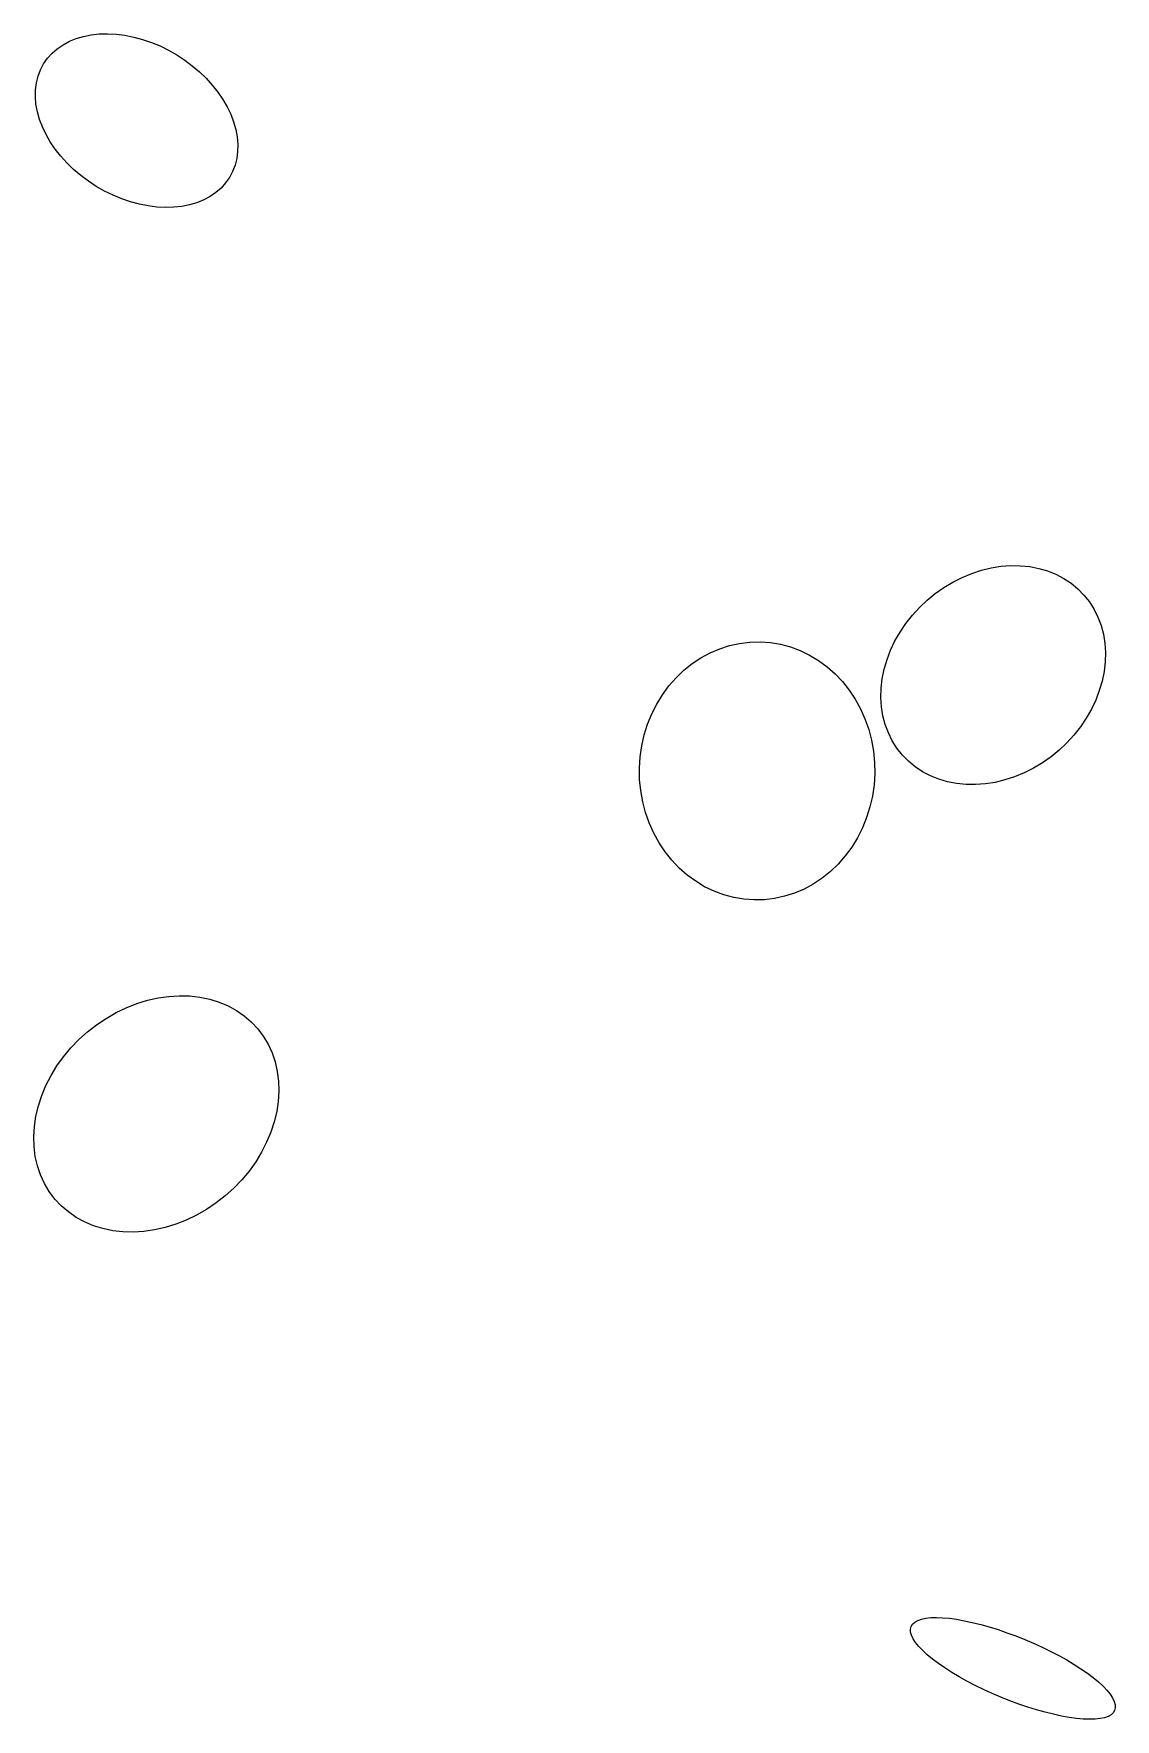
# Model space of a CAD drawing. Header units: metres. Extents: x -12209 to 21927, y -292849 to -276462.
# Drawn here: x 4178 to 7600, y -289712 to -284379 of the extents above; entities that cross this region are included whole.
import ezdxf

# ---------------------------------------------------------------- set-up
doc = ezdxf.new("R2010")
doc.units = ezdxf.units.M

msp = doc.modelspace()

# ---------------------------------------------------------------- linework, layer by layer
at = {"layer": 'LAYER'}
for p, q in [((4252.46, -284426.3), (4270.77, -284413.71)), ((4252.46, -284426.3), (4270.77, -284413.71)), ((4270.77, -284413.71), (4290.84, -284402.94)), ((4270.77, -284413.71), (4290.84, -284402.94)), ((4290.84, -284402.94), (4312.53, -284394.09)), ((4290.84, -284402.94), (4312.53, -284394.09)), ((4312.53, -284394.09), (4335.68, -284387.21)), ((4312.53, -284394.09), (4335.68, -284387.21)), ((4335.68, -284387.21), (4360.1, -284382.37)), ((4335.68, -284387.21), (4360.1, -284382.37)), ((4360.1, -284382.37), (4385.62, -284379.59)), ((4360.1, -284382.37), (4385.62, -284379.59)), ((4385.62, -284379.59), (4412.03, -284378.9)), ((4385.62, -284379.59), (4412.03, -284378.9)), ((4412.03, -284378.9), (4439.14, -284380.3)), ((4412.03, -284378.9), (4439.14, -284380.3)), ((4439.14, -284380.3), (4466.73, -284383.78)), ((4439.14, -284380.3), (4466.73, -284383.78)), ((4466.73, -284383.78), (4494.61, -284389.32)), ((4466.73, -284383.78), (4494.61, -284389.32)), ((4494.61, -284389.32), (4522.55, -284396.87)), ((4494.61, -284389.32), (4522.55, -284396.87)), ((4522.55, -284396.87), (4550.35, -284406.38)), ((4522.55, -284396.87), (4550.35, -284406.38)), ((4550.35, -284406.38), (4577.8, -284417.77)), ((4550.35, -284406.38), (4577.8, -284417.77)), ((4577.8, -284417.77), (4604.67, -284430.96)), ((4577.8, -284417.77), (4604.67, -284430.96)), ((4209.5, -284474.01), (4221.71, -284456.57)), ((4209.5, -284474.01), (4221.71, -284456.57)), ((4221.71, -284456.57), (4236.07, -284440.62)), ((4221.71, -284456.57), (4236.07, -284440.62)), ((4236.07, -284440.62), (4252.46, -284426.3)), ((4236.07, -284440.62), (4252.46, -284426.3)), ((4604.67, -284430.96), (4630.78, -284445.85)), ((4604.67, -284430.96), (4630.78, -284445.85)), ((4630.78, -284445.85), (4655.92, -284462.32)), ((4630.78, -284445.85), (4655.92, -284462.32)), ((4655.92, -284462.32), (4679.9, -284480.24)), ((4655.92, -284462.32), (4679.9, -284480.24)), ((4186.57, -284533.99), (4191.86, -284512.87)), ((4186.57, -284533.99), (4191.86, -284512.87)), ((4191.86, -284512.87), (4199.52, -284492.83)), ((4191.86, -284512.87), (4199.52, -284492.83)), ((4199.52, -284492.83), (4209.5, -284474.01)), ((4199.52, -284492.83), (4209.5, -284474.01)), ((4209.5, -284474.01), (4209.5, -284474.01)), ((4209.5, -284474.01), (4209.5, -284474.01)), ((4679.9, -284480.24), (4702.53, -284499.49)), ((4679.9, -284480.24), (4702.53, -284499.49)), ((4702.53, -284499.49), (4723.66, -284519.92)), ((4702.53, -284499.49), (4723.66, -284519.92)), ((4723.66, -284519.92), (4743.1, -284541.36)), ((4723.66, -284519.92), (4743.1, -284541.36)), ((4183.25, -284578.79), (4183.69, -284556.02)), ((4183.25, -284578.79), (4183.69, -284556.02)), ((4185.24, -284602.13), (4183.25, -284578.79)), ((4185.24, -284602.13), (4183.25, -284578.79)), ((4183.69, -284556.02), (4186.57, -284533.99)), ((4183.69, -284556.02), (4186.57, -284533.99)), ((4743.1, -284541.36), (4760.72, -284563.66)), ((4743.1, -284541.36), (4760.72, -284563.66)), ((4760.72, -284563.66), (4776.39, -284586.65)), ((4760.72, -284563.66), (4776.39, -284586.65)), ((4189.65, -284625.87), (4185.24, -284602.13)), ((4189.65, -284625.87), (4185.24, -284602.13)), ((4196.46, -284649.82), (4189.65, -284625.87)), ((4196.46, -284649.82), (4189.65, -284625.87)), ((4776.39, -284586.65), (4789.97, -284610.15)), ((4776.39, -284586.65), (4789.97, -284610.15)), ((4789.97, -284610.15), (4801.38, -284633.98)), ((4789.97, -284610.15), (4801.38, -284633.98)), ((4205.6, -284673.81), (4196.46, -284649.82)), ((4205.6, -284673.81), (4196.46, -284649.82)), ((4217, -284697.64), (4205.6, -284673.81)), ((4217, -284697.64), (4205.6, -284673.81)), ((4801.38, -284633.98), (4810.52, -284657.96)), ((4801.38, -284633.98), (4810.52, -284657.96)), ((4810.52, -284657.96), (4817.32, -284681.91)), ((4810.52, -284657.96), (4817.32, -284681.91)), ((4817.32, -284681.91), (4821.74, -284705.65)), ((4817.32, -284681.91), (4821.74, -284705.65)), ((4230.59, -284721.14), (4217, -284697.64)), ((4230.59, -284721.14), (4217, -284697.64)), ((4246.26, -284744.12), (4230.59, -284721.14)), ((4246.26, -284744.12), (4230.59, -284721.14)), ((4821.74, -284705.65), (4823.73, -284728.99)), ((4821.74, -284705.65), (4823.73, -284728.99)), ((4823.73, -284728.99), (4823.29, -284751.77)), ((4823.73, -284728.99), (4823.29, -284751.77)), ((4263.88, -284766.42), (4246.26, -284744.12)), ((4263.88, -284766.42), (4246.26, -284744.12)), ((4283.32, -284787.87), (4263.88, -284766.42)), ((4283.32, -284787.87), (4263.88, -284766.42)), ((4304.44, -284808.29), (4283.32, -284787.87)), ((4304.44, -284808.29), (4283.32, -284787.87)), ((4820.41, -284773.8), (4815.12, -284794.91)), ((4820.41, -284773.8), (4815.12, -284794.91)), ((4823.29, -284751.77), (4820.41, -284773.8)), ((4823.29, -284751.77), (4820.41, -284773.8)), ((4327.08, -284827.54), (4304.44, -284808.29)), ((4327.08, -284827.54), (4304.44, -284808.29)), ((4351.06, -284845.47), (4327.08, -284827.54)), ((4351.06, -284845.47), (4327.08, -284827.54)), ((4376.2, -284861.94), (4351.06, -284845.47)), ((4376.2, -284861.94), (4351.06, -284845.47)), ((4797.48, -284833.77), (4785.27, -284851.22)), ((4797.48, -284833.77), (4785.27, -284851.22)), ((4807.46, -284814.95), (4797.48, -284833.77)), ((4807.46, -284814.95), (4797.48, -284833.77)), ((4815.12, -284794.91), (4807.46, -284814.95)), ((4815.12, -284794.91), (4807.46, -284814.95)), ((4402.3, -284876.82), (4376.2, -284861.94)), ((4402.3, -284876.82), (4376.2, -284861.94)), ((4429.18, -284890.01), (4402.3, -284876.82)), ((4429.18, -284890.01), (4402.3, -284876.82)), ((4456.63, -284901.4), (4429.18, -284890.01)), ((4456.63, -284901.4), (4429.18, -284890.01)), ((4736.21, -284894.08), (4716.14, -284904.84)), ((4736.21, -284894.08), (4716.14, -284904.84)), ((4754.52, -284881.49), (4736.21, -284894.08)), ((4754.52, -284881.49), (4736.21, -284894.08)), ((4770.91, -284867.16), (4754.52, -284881.49)), ((4770.91, -284867.16), (4754.52, -284881.49)), ((4785.27, -284851.22), (4770.91, -284867.16)), ((4785.27, -284851.22), (4770.91, -284867.16)), ((4484.43, -284910.91), (4456.63, -284901.4)), ((4484.43, -284910.91), (4456.63, -284901.4)), ((4512.37, -284918.46), (4484.43, -284910.91)), ((4512.37, -284918.46), (4484.43, -284910.91)), ((4540.25, -284924), (4512.37, -284918.46)), ((4540.25, -284924), (4512.37, -284918.46)), ((4567.84, -284927.49), (4540.25, -284924)), ((4567.84, -284927.49), (4540.25, -284924)), ((4594.95, -284928.89), (4567.84, -284927.49)), ((4594.95, -284928.89), (4567.84, -284927.49)), ((4621.36, -284928.19), (4594.95, -284928.89)), ((4621.36, -284928.19), (4594.95, -284928.89)), ((4646.88, -284925.42), (4621.36, -284928.19)), ((4646.88, -284925.42), (4621.36, -284928.19)), ((4671.3, -284920.57), (4646.88, -284925.42)), ((4671.3, -284920.57), (4646.88, -284925.42)), ((4694.45, -284913.69), (4671.3, -284920.57)), ((4694.45, -284913.69), (4671.3, -284920.57)), ((4716.14, -284904.84), (4694.45, -284913.69)), ((4716.14, -284904.84), (4694.45, -284913.69)), ((7176.31, -286076.45), (7207.24, -286068.94)), ((7176.31, -286076.45), (7207.24, -286068.94)), ((7207.24, -286068.94), (7238.21, -286064.02)), ((7207.24, -286068.94), (7238.21, -286064.02)), ((7238.21, -286064.02), (7268.99, -286061.72)), ((7238.21, -286064.02), (7268.99, -286061.72)), ((7268.99, -286061.72), (7299.36, -286062.05)), ((7268.99, -286061.72), (7299.36, -286062.05)), ((7299.36, -286062.05), (7329.07, -286065.02)), ((7299.36, -286062.05), (7329.07, -286065.02)), ((7329.07, -286065.02), (7357.9, -286070.6)), ((7329.07, -286065.02), (7357.9, -286070.6)), ((7357.9, -286070.6), (7385.63, -286078.75)), ((7357.9, -286070.6), (7385.63, -286078.75)), ((7057.75, -286130.87), (7086.16, -286113.8)), ((7057.75, -286130.87), (7086.16, -286113.8)), ((7086.16, -286113.8), (7115.54, -286098.96)), ((7086.16, -286113.8), (7115.54, -286098.96)), ((7115.54, -286098.96), (7145.67, -286086.48)), ((7115.54, -286098.96), (7145.67, -286086.48)), ((7145.67, -286086.48), (7176.31, -286076.45)), ((7145.67, -286086.48), (7176.31, -286076.45)), ((7385.63, -286078.75), (7412.05, -286089.41)), ((7385.63, -286078.75), (7412.05, -286089.41)), ((7412.05, -286089.41), (7436.96, -286102.5)), ((7412.05, -286089.41), (7436.96, -286102.5)), ((7436.96, -286102.5), (7460.17, -286117.91)), ((7436.96, -286102.5), (7460.17, -286117.91)), ((7460.17, -286117.91), (7481.5, -286135.54)), ((7460.17, -286117.91), (7481.5, -286135.54)), ((6980.45, -286194.17), (7004.69, -286171.21)), ((6980.45, -286194.17), (7004.69, -286171.21)), ((7004.69, -286171.21), (7030.53, -286150.06)), ((7004.69, -286171.21), (7030.53, -286150.06)), ((7030.53, -286150.06), (7057.75, -286130.87)), ((7030.53, -286150.06), (7057.75, -286130.87)), ((7481.5, -286135.54), (7500.79, -286155.23)), ((7481.5, -286135.54), (7500.79, -286155.23)), ((7500.79, -286155.23), (7517.9, -286176.86)), ((7500.79, -286155.23), (7517.9, -286176.86)), ((7517.9, -286176.86), (7532.69, -286200.25)), ((7517.9, -286176.86), (7532.69, -286200.25)), ((6937.45, -286244.78), (6957.98, -286218.75)), ((6937.45, -286244.78), (6957.98, -286218.75)), ((6957.98, -286218.75), (6980.45, -286194.17)), ((6957.98, -286218.75), (6980.45, -286194.17)), ((7532.69, -286200.25), (7545.05, -286225.21)), ((7532.69, -286200.25), (7545.05, -286225.21)), ((7545.05, -286225.21), (7554.88, -286251.58)), ((7545.05, -286225.21), (7554.88, -286251.58)), ((6902.84, -286300.36), (6919.03, -286272.05)), ((6902.84, -286300.36), (6919.03, -286272.05)), ((6919.03, -286272.05), (6937.45, -286244.78)), ((6919.03, -286272.05), (6937.45, -286244.78)), ((7554.88, -286251.58), (7562.12, -286279.13)), ((7554.88, -286251.58), (7562.12, -286279.13)), ((7562.12, -286279.13), (7566.71, -286307.67)), ((7562.12, -286279.13), (7566.71, -286307.67)), ((6288.83, -286353.57), (6318.01, -286337.79)), ((6288.83, -286353.57), (6318.01, -286337.79)), ((6318.01, -286337.79), (6348.33, -286324.86)), ((6318.01, -286337.79), (6348.33, -286324.86)), ((6348.33, -286324.86), (6379.54, -286314.87)), ((6348.33, -286324.86), (6379.54, -286314.87)), ((6379.54, -286314.87), (6411.42, -286307.9)), ((6379.54, -286314.87), (6411.42, -286307.9)), ((6411.42, -286307.9), (6443.71, -286304)), ((6411.42, -286307.9), (6443.71, -286304)), ((6443.71, -286304), (6476.18, -286303.2)), ((6443.71, -286304), (6476.18, -286303.2)), ((6476.18, -286303.2), (6508.58, -286305.51)), ((6476.18, -286303.2), (6508.58, -286305.51)), ((6508.58, -286305.51), (6540.66, -286310.91)), ((6508.58, -286305.51), (6540.66, -286310.91)), ((6540.66, -286310.91), (6572.18, -286319.35)), ((6540.66, -286310.91), (6572.18, -286319.35)), ((6572.18, -286319.35), (6602.9, -286330.79)), ((6572.18, -286319.35), (6602.9, -286330.79)), ((6602.9, -286330.79), (6632.57, -286345.11)), ((6602.9, -286330.79), (6632.57, -286345.11)), ((6877.68, -286359.23), (6889.03, -286329.49)), ((6877.68, -286359.23), (6889.03, -286329.49)), ((6889.03, -286329.49), (6902.84, -286300.36)), ((6889.03, -286329.49), (6902.84, -286300.36)), ((7566.71, -286307.67), (7568.61, -286336.97)), ((7566.71, -286307.67), (7568.61, -286336.97)), ((7568.61, -286336.97), (7567.8, -286366.82)), ((7568.61, -286336.97), (7567.8, -286366.82)), ((6210.25, -286416.66), (6234.74, -286393.15)), ((6210.25, -286416.66), (6234.74, -286393.15)), ((6234.74, -286393.15), (6261.01, -286372.07)), ((6234.74, -286393.15), (6261.01, -286372.07)), ((6261.01, -286372.07), (6288.83, -286353.57)), ((6261.01, -286372.07), (6288.83, -286353.57)), ((6632.57, -286345.11), (6660.99, -286362.23)), ((6632.57, -286345.11), (6660.99, -286362.23)), ((6660.99, -286362.23), (6687.93, -286382)), ((6660.99, -286362.23), (6687.93, -286382)), ((6687.93, -286382), (6713.18, -286404.29)), ((6687.93, -286382), (6713.18, -286404.29)), ((6862.71, -286419.58), (6868.88, -286389.33)), ((6862.71, -286419.58), (6868.88, -286389.33)), ((6868.88, -286389.33), (6877.68, -286359.23)), ((6868.88, -286389.33), (6877.68, -286359.23)), ((7567.8, -286366.82), (7564.3, -286396.98)), ((7567.8, -286366.82), (7564.3, -286396.98)), ((6167.28, -286470.2), (6187.7, -286442.41)), ((6167.28, -286470.2), (6187.7, -286442.41)), ((6187.7, -286442.41), (6210.25, -286416.66)), ((6187.7, -286442.41), (6210.25, -286416.66)), ((6713.18, -286404.29), (6736.56, -286428.91)), ((6713.18, -286404.29), (6736.56, -286428.91)), ((6736.56, -286428.91), (6757.88, -286455.68)), ((6736.56, -286428.91), (6757.88, -286455.68)), ((6859.21, -286449.74), (6862.71, -286419.58)), ((6859.21, -286449.74), (6862.71, -286419.58)), ((7558.13, -286427.23), (7549.34, -286457.33)), ((7558.13, -286427.23), (7549.34, -286457.33)), ((7564.3, -286396.98), (7558.13, -286427.23)), ((7564.3, -286396.98), (7558.13, -286427.23)), ((6133.41, -286531.08), (6149.14, -286499.84)), ((6133.41, -286531.08), (6149.14, -286499.84)), ((6149.14, -286499.84), (6167.28, -286470.2)), ((6149.14, -286499.84), (6167.28, -286470.2)), ((6757.88, -286455.68), (6776.98, -286484.39)), ((6757.88, -286455.68), (6776.98, -286484.39)), ((6776.98, -286484.39), (6793.73, -286514.84)), ((6776.98, -286484.39), (6793.73, -286514.84)), ((6858.4, -286479.59), (6859.21, -286449.74)), ((6858.4, -286479.59), (6859.21, -286449.74)), ((6860.3, -286508.89), (6858.4, -286479.59)), ((6860.3, -286508.89), (6858.4, -286479.59)), ((7537.99, -286487.06), (7524.17, -286516.2)), ((7537.99, -286487.06), (7524.17, -286516.2)), ((7549.34, -286457.33), (7537.99, -286487.06)), ((7549.34, -286457.33), (7537.99, -286487.06)), ((6120.22, -286563.7), (6133.41, -286531.08)), ((6120.22, -286563.7), (6133.41, -286531.08)), ((6793.73, -286514.84), (6807.99, -286546.78)), ((6793.73, -286514.84), (6807.99, -286546.78)), ((6807.99, -286546.78), (6819.64, -286579.97)), ((6807.99, -286546.78), (6819.64, -286579.97)), ((6864.89, -286537.43), (6860.3, -286508.89)), ((6864.89, -286537.43), (6860.3, -286508.89)), ((6872.13, -286564.98), (6864.89, -286537.43)), ((6872.13, -286564.98), (6864.89, -286537.43)), ((7507.98, -286544.5), (7489.56, -286571.78)), ((7507.98, -286544.5), (7489.56, -286571.78)), ((7524.17, -286516.2), (7507.98, -286544.5)), ((7524.17, -286516.2), (7507.98, -286544.5)), ((6101.83, -286632.05), (6109.67, -286597.44)), ((6101.83, -286632.05), (6109.67, -286597.44)), ((6109.67, -286597.44), (6120.22, -286563.7)), ((6109.67, -286597.44), (6120.22, -286563.7)), ((6819.64, -286579.97), (6828.62, -286614.17)), ((6819.64, -286579.97), (6828.62, -286614.17)), ((6881.96, -286591.34), (6872.13, -286564.98)), ((6881.96, -286591.34), (6872.13, -286564.98)), ((6894.32, -286616.31), (6881.96, -286591.34)), ((6894.32, -286616.31), (6881.96, -286591.34)), ((7469.03, -286597.81), (7446.56, -286622.39)), ((7469.03, -286597.81), (7446.56, -286622.39)), ((7489.56, -286571.78), (7469.03, -286597.81)), ((7489.56, -286571.78), (7469.03, -286597.81)), ((6096.77, -286667.26), (6101.83, -286632.05)), ((6096.77, -286667.26), (6101.83, -286632.05)), ((6828.62, -286614.17), (6834.83, -286649.11)), ((6828.62, -286614.17), (6834.83, -286649.11)), ((6834.83, -286649.11), (6838.25, -286684.52)), ((6834.83, -286649.11), (6838.25, -286684.52)), ((6909.11, -286639.7), (6894.32, -286616.31)), ((6909.11, -286639.7), (6894.32, -286616.31)), ((6926.22, -286661.32), (6909.11, -286639.7)), ((6926.22, -286661.32), (6909.11, -286639.7)), ((7422.32, -286645.35), (7396.49, -286666.5)), ((7422.32, -286645.35), (7396.49, -286666.5)), ((7446.56, -286622.39), (7422.32, -286645.35)), ((7446.56, -286622.39), (7422.32, -286645.35)), ((6094.53, -286702.81), (6096.77, -286667.26)), ((6094.53, -286702.81), (6096.77, -286667.26)), ((6095.11, -286738.43), (6094.53, -286702.81)), ((6095.11, -286738.43), (6094.53, -286702.81)), ((6838.25, -286684.52), (6838.84, -286720.13)), ((6838.25, -286684.52), (6838.84, -286720.13)), ((6926.22, -286661.32), (6926.22, -286661.32)), ((6945.51, -286681.02), (6926.22, -286661.32)), ((6926.22, -286661.32), (6926.22, -286661.32)), ((6945.51, -286681.02), (6926.22, -286661.32)), ((6966.84, -286698.65), (6945.51, -286681.02)), ((6966.84, -286698.65), (6945.51, -286681.02)), ((6990.05, -286714.06), (6966.84, -286698.65)), ((6990.05, -286714.06), (6966.84, -286698.65)), ((7340.85, -286702.76), (7311.47, -286717.6)), ((7340.85, -286702.76), (7311.47, -286717.6)), ((7369.26, -286685.69), (7340.85, -286702.76)), ((7369.26, -286685.69), (7340.85, -286702.76)), ((7396.49, -286666.5), (7369.26, -286685.69)), ((7396.49, -286666.5), (7369.26, -286685.69)), ((6098.53, -286773.84), (6095.11, -286738.43)), ((6098.53, -286773.84), (6095.11, -286738.43)), ((6836.59, -286755.68), (6831.53, -286790.9)), ((6836.59, -286755.68), (6831.53, -286790.9)), ((6838.84, -286720.13), (6836.59, -286755.68)), ((6838.84, -286720.13), (6836.59, -286755.68)), ((7014.96, -286727.15), (6990.05, -286714.06)), ((7014.96, -286727.15), (6990.05, -286714.06)), ((7041.38, -286737.81), (7014.96, -286727.15)), ((7041.38, -286737.81), (7014.96, -286727.15)), ((7069.12, -286745.96), (7041.38, -286737.81)), ((7069.12, -286745.96), (7041.38, -286737.81)), ((7097.95, -286751.54), (7069.12, -286745.96)), ((7097.95, -286751.54), (7069.12, -286745.96)), ((7127.65, -286754.51), (7097.95, -286751.54)), ((7127.65, -286754.51), (7097.95, -286751.54)), ((7158.02, -286754.84), (7127.65, -286754.51)), ((7158.02, -286754.84), (7127.65, -286754.51)), ((7188.8, -286752.54), (7158.02, -286754.84)), ((7188.8, -286752.54), (7158.02, -286754.84)), ((7219.77, -286747.62), (7188.8, -286752.54)), ((7219.77, -286747.62), (7188.8, -286752.54)), ((7250.7, -286740.11), (7219.77, -286747.62)), ((7250.7, -286740.11), (7219.77, -286747.62)), ((7281.34, -286730.08), (7250.7, -286740.11)), ((7281.34, -286730.08), (7250.7, -286740.11)), ((7311.47, -286717.6), (7281.34, -286730.08)), ((7311.47, -286717.6), (7281.34, -286730.08)), ((6104.75, -286808.77), (6098.53, -286773.84)), ((6104.75, -286808.77), (6098.53, -286773.84)), ((6113.72, -286842.97), (6104.75, -286808.77)), ((6113.72, -286842.97), (6104.75, -286808.77)), ((6831.53, -286790.9), (6823.7, -286825.51)), ((6831.53, -286790.9), (6823.7, -286825.51)), ((6125.38, -286876.16), (6113.72, -286842.97)), ((6125.38, -286876.16), (6113.72, -286842.97)), ((6813.14, -286859.25), (6799.95, -286891.87)), ((6813.14, -286859.25), (6799.95, -286891.87)), ((6823.7, -286825.51), (6813.14, -286859.25)), ((6823.7, -286825.51), (6813.14, -286859.25)), ((6139.63, -286908.11), (6125.38, -286876.16)), ((6139.63, -286908.11), (6125.38, -286876.16)), ((6156.38, -286938.55), (6139.63, -286908.11)), ((6156.38, -286938.55), (6139.63, -286908.11)), ((6784.23, -286923.11), (6766.08, -286952.74)), ((6784.23, -286923.11), (6766.08, -286952.74)), ((6799.95, -286891.87), (6784.23, -286923.11)), ((6799.95, -286891.87), (6784.23, -286923.11)), ((6175.49, -286967.27), (6156.38, -286938.55)), ((6175.49, -286967.27), (6156.38, -286938.55)), ((6196.81, -286994.04), (6175.49, -286967.27)), ((6196.81, -286994.04), (6175.49, -286967.27)), ((6745.66, -286980.54), (6723.12, -287006.29)), ((6745.66, -286980.54), (6723.12, -287006.29)), ((6766.08, -286952.74), (6745.66, -286980.54)), ((6766.08, -286952.74), (6745.66, -286980.54)), ((6220.19, -287018.66), (6196.81, -286994.04)), ((6220.19, -287018.66), (6196.81, -286994.04)), ((6245.44, -287040.94), (6220.19, -287018.66)), ((6245.44, -287040.94), (6220.19, -287018.66)), ((6698.62, -287029.79), (6672.36, -287050.88)), ((6698.62, -287029.79), (6672.36, -287050.88)), ((6723.12, -287006.29), (6698.62, -287029.79)), ((6723.12, -287006.29), (6698.62, -287029.79)), ((6272.37, -287060.71), (6245.44, -287040.94)), ((6272.37, -287060.71), (6245.44, -287040.94)), ((6300.79, -287077.83), (6272.37, -287060.71)), ((6300.79, -287077.83), (6272.37, -287060.71)), ((6330.47, -287092.16), (6300.79, -287077.83)), ((6330.47, -287092.16), (6300.79, -287077.83)), ((6615.35, -287085.15), (6585.04, -287098.08)), ((6615.35, -287085.15), (6585.04, -287098.08)), ((6644.53, -287069.38), (6615.35, -287085.15)), ((6644.53, -287069.38), (6615.35, -287085.15)), ((6672.36, -287050.88), (6644.53, -287069.38)), ((6672.36, -287050.88), (6644.53, -287069.38)), ((6361.18, -287103.59), (6330.47, -287092.16)), ((6361.18, -287103.59), (6330.47, -287092.16)), ((6392.7, -287112.04), (6361.18, -287103.59)), ((6392.7, -287112.04), (6361.18, -287103.59)), ((6424.78, -287117.43), (6392.7, -287112.04)), ((6424.78, -287117.43), (6392.7, -287112.04)), ((6457.18, -287119.74), (6424.78, -287117.43)), ((6457.18, -287119.74), (6424.78, -287117.43)), ((6489.65, -287118.94), (6457.18, -287119.74)), ((6489.65, -287118.94), (6457.18, -287119.74)), ((6457.18, -287119.74), (6457.18, -287119.74)), ((6457.18, -287119.74), (6457.18, -287119.74)), ((6521.95, -287115.04), (6489.65, -287118.94)), ((6521.95, -287115.04), (6489.65, -287118.94)), ((6553.82, -287108.07), (6521.95, -287115.04)), ((6553.82, -287108.07), (6521.95, -287115.04)), ((6585.04, -287098.08), (6553.82, -287108.07)), ((6585.04, -287098.08), (6553.82, -287108.07)), ((4470.87, -287460.68), (4504, -287447.62)), ((4470.87, -287460.68), (4504, -287447.62)), ((4504, -287447.62), (4537.6, -287437.22)), ((4504, -287447.62), (4537.6, -287437.22)), ((4537.6, -287437.22), (4571.42, -287429.55)), ((4537.6, -287437.22), (4571.42, -287429.55)), ((4571.42, -287429.55), (4605.2, -287424.68)), ((4571.42, -287429.55), (4605.2, -287424.68)), ((4605.2, -287424.68), (4638.68, -287422.64)), ((4605.2, -287424.68), (4638.68, -287422.64)), ((4638.68, -287422.64), (4671.6, -287423.45)), ((4638.68, -287422.64), (4671.6, -287423.45)), ((4671.6, -287423.45), (4703.72, -287427.09)), ((4671.6, -287423.45), (4703.72, -287427.09)), ((4703.72, -287427.09), (4734.79, -287433.55)), ((4703.72, -287427.09), (4734.79, -287433.55)), ((4734.79, -287433.55), (4764.57, -287442.77)), ((4734.79, -287433.55), (4764.57, -287442.77)), ((4764.57, -287442.77), (4792.84, -287454.69)), ((4764.57, -287442.77), (4792.84, -287454.69)), ((4792.84, -287454.69), (4819.39, -287469.2)), ((4792.84, -287454.69), (4819.39, -287469.2)), ((4376.79, -287514.69), (4407.02, -287494.34)), ((4376.79, -287514.69), (4407.02, -287494.34)), ((4407.02, -287494.34), (4438.46, -287476.29)), ((4407.02, -287494.34), (4438.46, -287476.29)), ((4438.46, -287476.29), (4470.87, -287460.68)), ((4438.46, -287476.29), (4470.87, -287460.68)), ((4819.39, -287469.2), (4844.01, -287486.21)), ((4819.39, -287469.2), (4844.01, -287486.21)), ((4844.01, -287486.21), (4866.5, -287505.58)), ((4844.01, -287486.21), (4866.5, -287505.58)), ((4866.5, -287505.58), (4886.72, -287527.17)), ((4866.5, -287505.58), (4886.72, -287527.17)), ((4295.6, -287587.92), (4320.87, -287561.66)), ((4295.6, -287587.92), (4320.87, -287561.66)), ((4320.87, -287561.66), (4348, -287537.19)), ((4320.87, -287561.66), (4348, -287537.19)), ((4348, -287537.19), (4376.79, -287514.69)), ((4348, -287537.19), (4376.79, -287514.69)), ((4886.72, -287527.17), (4904.49, -287550.8)), ((4886.72, -287527.17), (4904.49, -287550.8)), ((4904.49, -287550.8), (4919.68, -287576.31)), ((4904.49, -287550.8), (4919.68, -287576.31)), ((4251.41, -287644.99), (4272.39, -287615.77)), ((4251.41, -287644.99), (4272.39, -287615.77)), ((4272.39, -287615.77), (4295.6, -287587.92)), ((4272.39, -287615.77), (4295.6, -287587.92)), ((4919.68, -287576.31), (4932.18, -287603.49)), ((4919.68, -287576.31), (4932.18, -287603.49)), ((4932.18, -287603.49), (4941.89, -287632.15)), ((4932.18, -287603.49), (4941.89, -287632.15)), ((4232.83, -287675.37), (4251.41, -287644.99)), ((4232.83, -287675.37), (4251.41, -287644.99)), ((4941.89, -287632.15), (4948.74, -287662.05)), ((4941.89, -287632.15), (4948.74, -287662.05)), ((4948.74, -287662.05), (4952.68, -287692.98)), ((4948.74, -287662.05), (4952.68, -287692.98)), ((4203.39, -287738.66), (4216.78, -287706.67)), ((4203.39, -287738.66), (4216.78, -287706.67)), ((4216.78, -287706.67), (4232.83, -287675.37)), ((4216.78, -287706.67), (4232.83, -287675.37)), ((4953.67, -287724.7), (4951.72, -287756.97)), ((4953.67, -287724.7), (4951.72, -287756.97)), ((4952.68, -287692.98), (4953.67, -287724.7)), ((4952.68, -287692.98), (4953.67, -287724.7)), ((4184.96, -287803.71), (4192.75, -287771.09)), ((4184.96, -287803.71), (4192.75, -287771.09)), ((4192.75, -287771.09), (4203.39, -287738.66)), ((4192.75, -287771.09), (4203.39, -287738.66)), ((4951.72, -287756.97), (4946.82, -287789.53)), ((4951.72, -287756.97), (4946.82, -287789.53)), ((4180.07, -287836.28), (4184.96, -287803.71)), ((4180.07, -287836.28), (4184.96, -287803.71)), ((4939.03, -287822.15), (4928.39, -287854.58)), ((4939.03, -287822.15), (4928.39, -287854.58)), ((4946.82, -287789.53), (4939.03, -287822.15)), ((4946.82, -287789.53), (4939.03, -287822.15)), ((4178.11, -287868.54), (4180.07, -287836.28)), ((4178.11, -287868.54), (4180.07, -287836.28)), ((4179.1, -287900.26), (4178.11, -287868.54)), ((4179.1, -287900.26), (4178.11, -287868.54)), ((4915, -287886.57), (4898.95, -287917.87)), ((4915, -287886.57), (4898.95, -287917.87)), ((4928.39, -287854.58), (4915, -287886.57)), ((4928.39, -287854.58), (4915, -287886.57)), ((4183.04, -287931.19), (4179.1, -287900.26)), ((4183.04, -287931.19), (4179.1, -287900.26)), ((4189.89, -287961.09), (4183.04, -287931.19)), ((4189.89, -287961.09), (4183.04, -287931.19)), ((4898.95, -287917.87), (4880.37, -287948.25)), ((4898.95, -287917.87), (4880.37, -287948.25)), ((4199.6, -287989.75), (4189.89, -287961.09)), ((4199.6, -287989.75), (4189.89, -287961.09)), ((4212.1, -288016.93), (4199.6, -287989.75)), ((4212.1, -288016.93), (4199.6, -287989.75)), ((4859.39, -287977.47), (4836.18, -288005.32)), ((4859.39, -287977.47), (4836.18, -288005.32)), ((4880.37, -287948.25), (4859.39, -287977.47)), ((4880.37, -287948.25), (4859.39, -287977.47)), ((4227.3, -288042.44), (4212.1, -288016.93)), ((4227.3, -288042.44), (4212.1, -288016.93)), ((4245.07, -288066.08), (4227.3, -288042.44)), ((4245.07, -288066.08), (4227.3, -288042.44)), ((4810.91, -288031.58), (4783.78, -288056.05)), ((4810.91, -288031.58), (4783.78, -288056.05)), ((4836.18, -288005.32), (4810.91, -288031.58)), ((4836.18, -288005.32), (4810.91, -288031.58)), ((4245.07, -288066.08), (4245.07, -288066.08)), ((4265.28, -288087.66), (4245.07, -288066.08)), ((4245.07, -288066.08), (4245.07, -288066.08)), ((4265.28, -288087.66), (4245.07, -288066.08)), ((4287.78, -288107.03), (4265.28, -288087.66)), ((4287.78, -288107.03), (4265.28, -288087.66)), ((4724.76, -288098.9), (4693.32, -288116.95)), ((4724.76, -288098.9), (4693.32, -288116.95)), ((4754.99, -288078.55), (4724.76, -288098.9)), ((4754.99, -288078.55), (4724.76, -288098.9)), ((4783.78, -288056.05), (4754.99, -288078.55)), ((4783.78, -288056.05), (4754.99, -288078.55)), ((4312.39, -288124.04), (4287.78, -288107.03)), ((4312.39, -288124.04), (4287.78, -288107.03)), ((4338.94, -288138.56), (4312.39, -288124.04)), ((4338.94, -288138.56), (4312.39, -288124.04)), ((4367.21, -288150.47), (4338.94, -288138.56)), ((4367.21, -288150.47), (4338.94, -288138.56)), ((4396.99, -288159.69), (4367.21, -288150.47)), ((4396.99, -288159.69), (4367.21, -288150.47)), ((4627.78, -288145.62), (4594.18, -288156.02)), ((4627.78, -288145.62), (4594.18, -288156.02)), ((4660.91, -288132.57), (4627.78, -288145.62)), ((4660.91, -288132.57), (4627.78, -288145.62)), ((4693.32, -288116.95), (4660.91, -288132.57)), ((4693.32, -288116.95), (4660.91, -288132.57)), ((4428.06, -288166.15), (4396.99, -288159.69)), ((4428.06, -288166.15), (4396.99, -288159.69)), ((4460.18, -288169.79), (4428.06, -288166.15)), ((4460.18, -288169.79), (4428.06, -288166.15)), ((4493.11, -288170.6), (4460.18, -288169.79)), ((4493.11, -288170.6), (4460.18, -288169.79)), ((4526.58, -288168.56), (4493.11, -288170.6)), ((4526.58, -288168.56), (4493.11, -288170.6)), ((4560.36, -288163.69), (4526.58, -288168.56)), ((4560.36, -288163.69), (4526.58, -288168.56)), ((4594.18, -288156.02), (4560.36, -288163.69)), ((4594.18, -288156.02), (4560.36, -288163.69)), ((6951.95, -289426.67), (6954.01, -289418.21)), ((6951.95, -289426.67), (6954.01, -289418.21)), ((6952.36, -289436.08), (6951.95, -289426.67)), ((6952.36, -289436.08), (6951.95, -289426.67)), ((6954.01, -289418.21), (6958.51, -289410.77)), ((6954.01, -289418.21), (6958.51, -289410.77)), ((6954.01, -289418.21), (6954.01, -289418.21)), ((6954.01, -289418.21), (6954.01, -289418.21)), ((6958.51, -289410.77), (6965.43, -289404.39)), ((6958.51, -289410.77), (6965.43, -289404.39)), ((6965.43, -289404.39), (6974.72, -289399.13)), ((6965.43, -289404.39), (6974.72, -289399.13)), ((6974.72, -289399.13), (6986.29, -289395.02)), ((6974.72, -289399.13), (6986.29, -289395.02)), ((6986.29, -289395.02), (7000.07, -289392.1)), ((6986.29, -289395.02), (7000.07, -289392.1)), ((7000.07, -289392.1), (7015.95, -289390.39)), ((7000.07, -289392.1), (7015.95, -289390.39)), ((7015.95, -289390.39), (7033.81, -289389.9)), ((7015.95, -289390.39), (7033.81, -289389.9)), ((7033.81, -289389.9), (7053.51, -289390.64)), ((7033.81, -289389.9), (7053.51, -289390.64)), ((7053.51, -289390.64), (7074.9, -289392.59)), ((7053.51, -289390.64), (7074.9, -289392.59)), ((7074.9, -289392.59), (7097.83, -289395.76)), ((7074.9, -289392.59), (7097.83, -289395.76)), ((7097.83, -289395.76), (7122.1, -289400.1)), ((7097.83, -289395.76), (7122.1, -289400.1)), ((7122.1, -289400.1), (7147.55, -289405.6)), ((7122.1, -289400.1), (7147.55, -289405.6)), ((7147.55, -289405.6), (7173.98, -289412.2)), ((7147.55, -289405.6), (7173.98, -289412.2)), ((7173.98, -289412.2), (7201.18, -289419.85)), ((7173.98, -289412.2), (7201.18, -289419.85)), ((7201.18, -289419.85), (7228.95, -289428.51)), ((7201.18, -289419.85), (7228.95, -289428.51)), ((7228.95, -289428.51), (7257.08, -289438.1)), ((7228.95, -289428.51), (7257.08, -289438.1)), ((6955.23, -289446.35), (6952.36, -289436.08)), ((6955.23, -289446.35), (6952.36, -289436.08)), ((6960.55, -289457.43), (6955.23, -289446.35)), ((6960.55, -289457.43), (6955.23, -289446.35)), ((6968.26, -289469.21), (6960.55, -289457.43)), ((6968.26, -289469.21), (6960.55, -289457.43)), ((6978.31, -289481.62), (6968.26, -289469.21)), ((6978.31, -289481.62), (6968.26, -289469.21)), ((6990.63, -289494.56), (6978.31, -289481.62)), ((6990.63, -289494.56), (6978.31, -289481.62)), ((7257.08, -289438.1), (7285.35, -289448.54)), ((7257.08, -289438.1), (7285.35, -289448.54)), ((7285.35, -289448.54), (7313.55, -289459.77)), ((7285.35, -289448.54), (7313.55, -289459.77)), ((7313.55, -289459.77), (7341.46, -289471.69)), ((7313.55, -289459.77), (7341.46, -289471.69)), ((7341.46, -289471.69), (7368.87, -289484.22)), ((7341.46, -289471.69), (7368.87, -289484.22)), ((7368.87, -289484.22), (7395.58, -289497.25)), ((7368.87, -289484.22), (7395.58, -289497.25)), ((7005.12, -289507.93), (6990.63, -289494.56)), ((7005.12, -289507.93), (6990.63, -289494.56)), ((7021.68, -289521.62), (7005.12, -289507.93)), ((7021.68, -289521.62), (7005.12, -289507.93)), ((7040.16, -289535.54), (7021.68, -289521.62)), ((7040.16, -289535.54), (7021.68, -289521.62)), ((7060.44, -289549.58), (7040.16, -289535.54)), ((7060.44, -289549.58), (7040.16, -289535.54)), ((7395.58, -289497.25), (7421.37, -289510.69)), ((7395.58, -289497.25), (7421.37, -289510.69)), ((7421.37, -289510.69), (7446.06, -289524.44)), ((7421.37, -289510.69), (7446.06, -289524.44)), ((7446.06, -289524.44), (7469.45, -289538.39)), ((7446.06, -289524.44), (7469.45, -289538.39)), ((7469.45, -289538.39), (7491.37, -289552.44)), ((7469.45, -289538.39), (7491.37, -289552.44)), ((7082.36, -289563.63), (7060.44, -289549.58)), ((7082.36, -289563.63), (7060.44, -289549.58)), ((7105.75, -289577.58), (7082.36, -289563.63)), ((7105.75, -289577.58), (7082.36, -289563.63)), ((7130.44, -289591.33), (7105.75, -289577.58)), ((7130.44, -289591.33), (7105.75, -289577.58)), ((7156.24, -289604.77), (7130.44, -289591.33)), ((7156.24, -289604.77), (7130.44, -289591.33)), ((7491.37, -289552.44), (7511.65, -289566.47)), ((7491.37, -289552.44), (7511.65, -289566.47)), ((7511.65, -289566.47), (7530.14, -289580.39)), ((7511.65, -289566.47), (7530.14, -289580.39)), ((7530.14, -289580.39), (7546.69, -289594.09)), ((7530.14, -289580.39), (7546.69, -289594.09)), ((7182.94, -289617.8), (7156.24, -289604.77)), ((7182.94, -289617.8), (7156.24, -289604.77)), ((7210.36, -289630.33), (7182.94, -289617.8)), ((7210.36, -289630.33), (7182.94, -289617.8)), ((7238.27, -289642.25), (7210.36, -289630.33)), ((7238.27, -289642.25), (7210.36, -289630.33)), ((7266.47, -289653.47), (7238.27, -289642.25)), ((7266.47, -289653.47), (7238.27, -289642.25)), ((7546.69, -289594.09), (7561.18, -289607.46)), ((7546.69, -289594.09), (7561.18, -289607.46)), ((7561.18, -289607.46), (7573.5, -289620.39)), ((7561.18, -289607.46), (7573.5, -289620.39)), ((7573.5, -289620.39), (7583.55, -289632.8)), ((7573.5, -289620.39), (7583.55, -289632.8)), ((7583.55, -289632.8), (7591.27, -289644.59)), ((7583.55, -289632.8), (7591.27, -289644.59)), ((7591.27, -289644.59), (7596.58, -289655.66)), ((7591.27, -289644.59), (7596.58, -289655.66)), ((7294.74, -289663.92), (7266.47, -289653.47)), ((7294.74, -289663.92), (7266.47, -289653.47)), ((7322.86, -289673.51), (7294.74, -289663.92)), ((7322.86, -289673.51), (7294.74, -289663.92)), ((7350.63, -289682.16), (7322.86, -289673.51)), ((7350.63, -289682.16), (7322.86, -289673.51)), ((7377.84, -289689.82), (7350.63, -289682.16)), ((7377.84, -289689.82), (7350.63, -289682.16)), ((7404.26, -289696.42), (7377.84, -289689.82)), ((7404.26, -289696.42), (7377.84, -289689.82)), ((7429.71, -289701.91), (7404.26, -289696.42)), ((7429.71, -289701.91), (7404.26, -289696.42)), ((7586.38, -289697.63), (7577.1, -289702.89)), ((7586.38, -289697.63), (7577.1, -289702.89)), ((7593.3, -289691.25), (7586.38, -289697.63)), ((7593.3, -289691.25), (7586.38, -289697.63)), ((7597.81, -289683.8), (7593.3, -289691.25)), ((7597.81, -289683.8), (7593.3, -289691.25)), ((7596.58, -289655.66), (7599.45, -289665.94)), ((7596.58, -289655.66), (7599.45, -289665.94)), ((7599.86, -289675.35), (7597.81, -289683.8)), ((7599.86, -289675.35), (7597.81, -289683.8)), ((7599.45, -289665.94), (7599.86, -289675.35)), ((7599.45, -289665.94), (7599.86, -289675.35)), ((7453.99, -289706.26), (7429.71, -289701.91)), ((7453.99, -289706.26), (7429.71, -289701.91)), ((7476.91, -289709.42), (7453.99, -289706.26)), ((7476.91, -289709.42), (7453.99, -289706.26)), ((7498.3, -289711.38), (7476.91, -289709.42)), ((7498.3, -289711.38), (7476.91, -289709.42)), ((7518, -289712.12), (7498.3, -289711.38)), ((7518, -289712.12), (7498.3, -289711.38)), ((7535.86, -289711.63), (7518, -289712.12)), ((7535.86, -289711.63), (7518, -289712.12)), ((7551.74, -289709.92), (7535.86, -289711.63)), ((7551.74, -289709.92), (7535.86, -289711.63)), ((7565.52, -289707), (7551.74, -289709.92)), ((7565.52, -289707), (7551.74, -289709.92)), ((7577.1, -289702.89), (7565.52, -289707)), ((7577.1, -289702.89), (7565.52, -289707))]:
    msp.add_line(p, q, dxfattribs=at)

doc.saveas('drawing.dxf')
